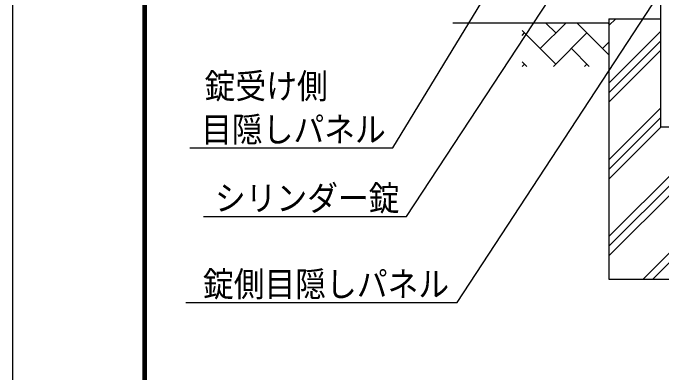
# Model space of a CAD drawing. Units: millimetres, scale not verified. Extents: x -4455 to 4455, y -3150 to 3150.
# Drawn here: x -4455 to -2961, y -1758 to -931 of the extents above; entities that cross this region are included whole.
import ezdxf
from ezdxf.enums import TextEntityAlignment as Align

# ---------------------------------------------------------------- set-up
doc = ezdxf.new("R2010")
doc.units = ezdxf.units.MM
doc.header["$LTSCALE"] = 20
doc.linetypes.add('USER2', pattern=[0.375, 0.25, -0.125])
for name, color, linetype, lineweight in [('0-0_外形線', 7, 'Continuous', 25), ('0-1_寸法線', 4, 'Continuous', 25), ('0-2_0', 3, 'USER2', 25), ('0-9_ハッチング', 4, 'Continuous', 25)]:
    doc.layers.add(name, color=color, linetype=linetype, lineweight=lineweight)
doc.styles.add('ＭＳ ゴシック', font='')
doc.styles.get('ＭＳ ゴシック').set_extended_font_data('MS Gothic')

msp = doc.modelspace()

# ---------------------------------------------------------------- linework, layer by layer
at = {"layer": '0-0_外形線'}
for p, q in [((-2961.21, -1194.02), (-2961.21, -906.37)), ((-3080.96, -954.02), (-3440.96, -954.02)), ((-3080.96, -944.02), (-3080.96, -1544.02)), ((-3080.96, -944.02), (-2961.21, -944.02)), ((-2900.71, -1194.02), (-2961.21, -1194.02)), ((-3080.96, -1544.02), (-2780.96, -1544.02))]:
    msp.add_line(p, q, dxfattribs=at)
at = {"layer": '0-1_寸法線'}
for points in [[(-4015.66, -1399.9), (-3547.81, -1399.9), (-2818.04, -289.03)], [(-4056.6, -1597.88), (-3431.27, -1597.88), (-2617.6, -356.67)], [(-4047.32, -1241.81), (-3579.46, -1241.81), (-3042.79, -361.64)]]:
    msp.add_lwpolyline(points, dxfattribs=at)
at = {"layer": '0-2_0', "linetype": 'Continuous'}
msp.add_lwpolyline([(-4454.81, 3150.07), (4455.19, 3150.07), (4455.19, -3149.93), (-4454.81, -3149.93)], close=True, dxfattribs=at)
at = {"layer": '0-2_0', "color": 7, "linetype": 'Continuous'}
for points in [[(-4154.81, 2962.57), (4155.19, 2962.57), (4155.19, -2962.43), (-4154.81, -2962.43)], [(-4152.93, 2960.69), (4153.32, 2960.69), (4153.32, -2960.56), (-4152.93, -2960.56)], [(-4151.06, 2958.82), (4151.44, 2958.82), (4151.44, -2958.68), (-4151.06, -2958.68)], [(-4149.18, 2956.94), (4149.57, 2956.94), (4149.57, -2956.81), (-4149.18, -2956.81)], [(-4147.31, 2955.07), (4147.69, 2955.07), (4147.69, -2954.93), (-4147.31, -2954.93)]]:
    msp.add_lwpolyline(points, close=True, dxfattribs=at)
at = {"layer": '0-9_ハッチング'}
for p, q in [((-3239.48, -1012.76), (-3180.73, -954.02)), ((-3203.56, -976.84), (-3226.38, -954.02)), ((-3080.96, -1027.59), (-3154.54, -954.02)), ((-3080.96, -955.75), (-3082.7, -954.02)), ((-3080.96, -959.82), (-3065.16, -944.02)), ((-3203.56, -1048.68), (-3280.96, -971.28)), ((-3280.96, -982.41), (-3275.4, -976.84)), ((-3208.89, -1054.02), (-3131.71, -976.84)), ((-3080.96, -1092.4), (-2961.21, -972.65)), ((-3095.79, -1012.76), (-3080.96, -997.93)), ((-3080.96, -1114.5), (-2961.21, -994.75)), ((-3126.38, -1054.02), (-3167.64, -1012.76)), ((-3080.96, -1136.6), (-2961.21, -1016.85)), ((-3270.07, -1054.02), (-3280.96, -1043.12)), ((-3280.73, -1054.02), (-3275.4, -1048.68)), ((-3137.05, -1054.02), (-3131.71, -1048.68)), ((-3080.96, -1445.96), (-2780.96, -1145.96)), ((-3080.96, -1269.18), (-2961.21, -1149.43)), ((-3080.96, -1468.05), (-2780.96, -1168.05)), ((-3080.96, -1291.28), (-2961.21, -1171.53)), ((-3080.96, -1490.15), (-2780.96, -1190.15)), ((-3080.96, -1313.38), (-2961.21, -1193.63)), ((-3002.25, -1544.02), (-2780.96, -1322.73)), ((-2980.15, -1544.02), (-2780.96, -1344.83))]:
    msp.add_line(p, q, dxfattribs=at)

# ---------------------------------------------------------------- texts
at = {"layer": '0-1_寸法線', "color": 2, "style": 'ＭＳ ゴシック', "width": 0.9}
for s, p in [('錠受け側', (-4012.96, -1145.42)), ('目隠しパネル', (-4020.96, -1245.42)), ('シリンダー錠', (-3989.31, -1403.5)), ('錠側目隠しパネル', (-4016.77, -1601.48))]:
    msp.add_text(s, height=57.77, dxfattribs=at).set_placement(p, align=Align.BOTTOM_LEFT)

doc.saveas('drawing.dxf')
